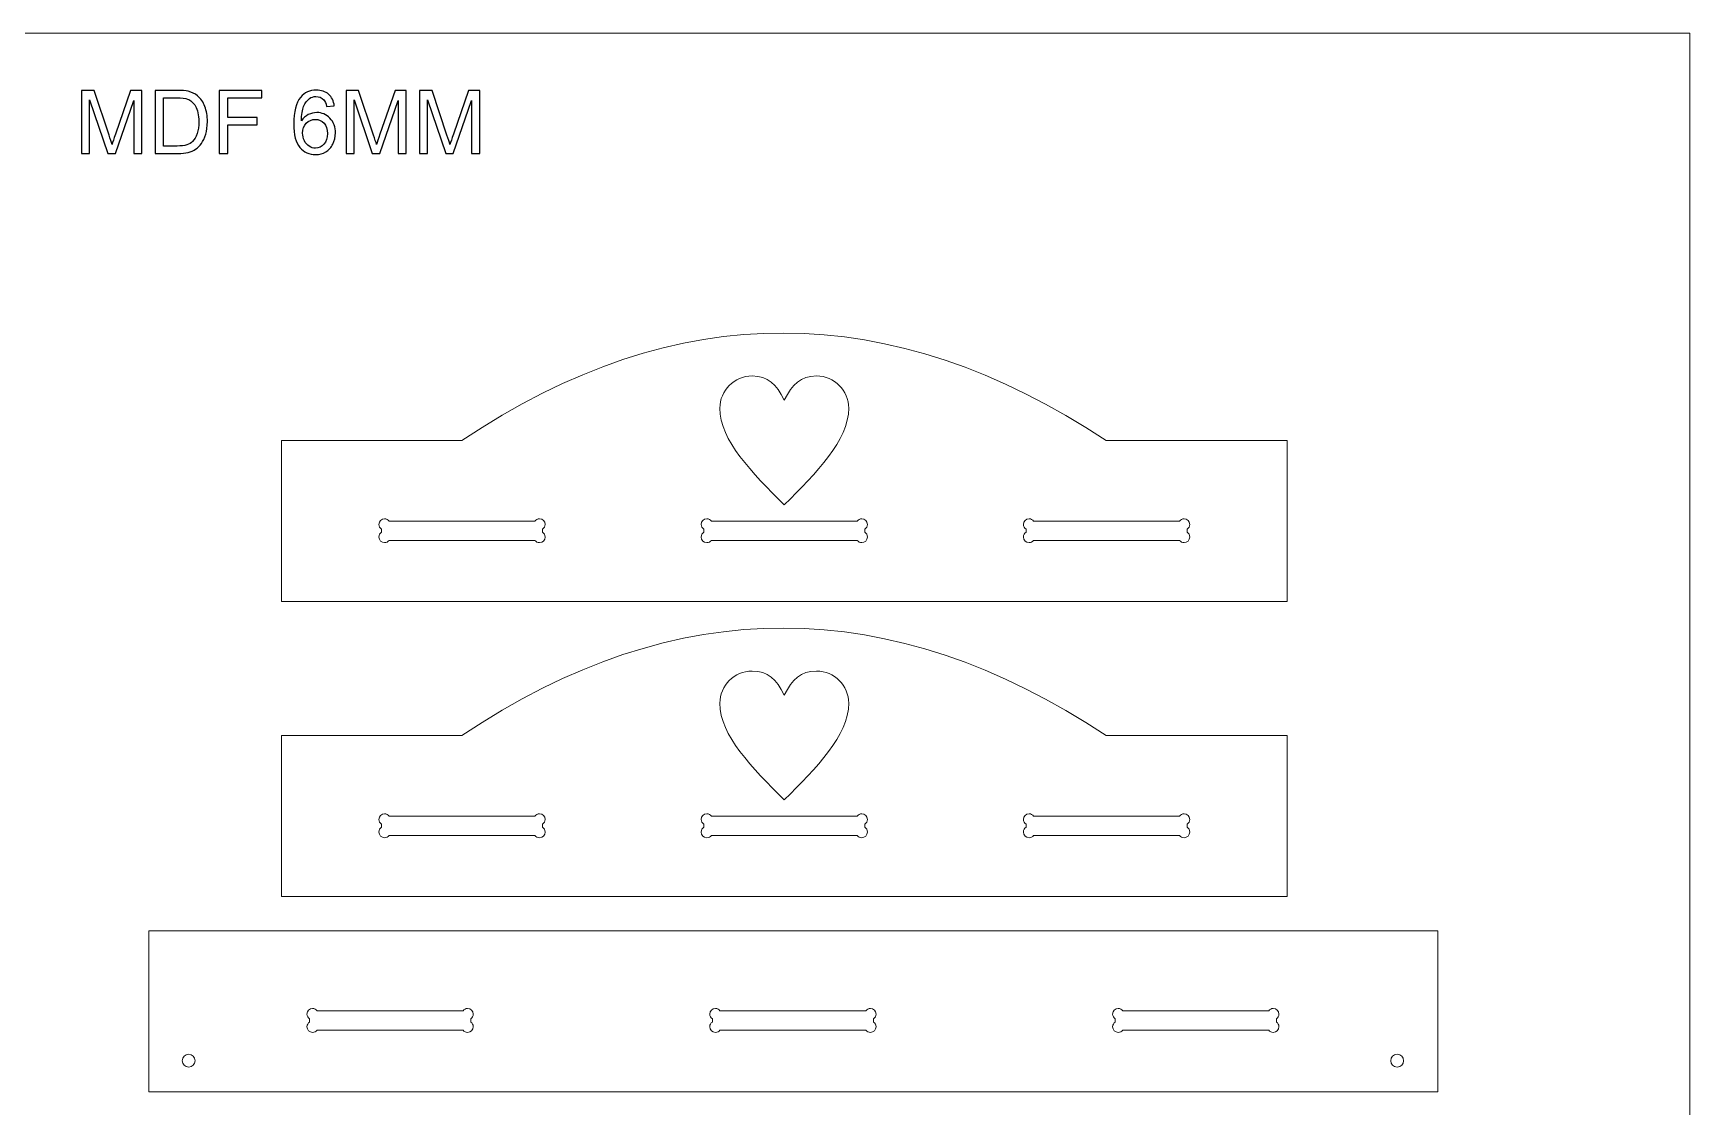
# Model space of a CAD drawing. Header units: centimetres. Extents: x -44 to 44, y -63 to 63.
# Drawn here: x -7.6 to 43.8, y -27.1 to 6.3 of the extents above; entities that cross this region are included whole.
import ezdxf

# ---------------------------------------------------------------- set-up
doc = ezdxf.new("R2010")
doc.units = ezdxf.units.CM
doc.header["$MEASUREMENT"] = 0
doc.layers.add('Layer 1', color=7, linetype='Continuous')

msp = doc.modelspace()

# ---------------------------------------------------------------- linework, layer by layer
at = {"layer": 'Layer 1', "color": 250, "lineweight": 20}
msp.add_lwpolyline([(-43.815, -45.38234), (43.815, -45.38234), (43.815, 6.26432), (-43.815, 6.26432), (-43.815, -45.38234)], close=True, dxfattribs=at)
at = {"layer": 'Layer 1', "color": 250}
for points, knots in [([(-6.09191, 2.52999), (-6.09191, 2.52999), (-6.09191, 4.4885), (-6.09191, 4.4885), (-6.09191, 4.4885), (-6.09191, 4.4885), (-5.70158, 4.4885), (-5.70158, 4.4885), (-5.70158, 4.4885), (-5.70158, 4.4885), (-5.23828, 3.10181), (-5.23828, 3.10181), (-5.23828, 3.10181), (-5.19542, 2.97276), (-5.16395, 2.87609), (-5.1448, 2.8118), (-5.1448, 2.8118), (-5.12246, 2.88293), (-5.0878, 2.98781), (-5.04038, 3.12598), (-5.04038, 3.12598), (-5.04038, 3.12598), (-4.57161, 4.4885), (-4.57161, 4.4885), (-4.57161, 4.4885), (-4.57161, 4.4885), (-4.22277, 4.4885), (-4.22277, 4.4885), (-4.22277, 4.4885), (-4.22277, 4.4885), (-4.22277, 2.52999), (-4.22277, 2.52999), (-4.22277, 2.52999), (-4.22277, 2.52999), (-4.47266, 2.52999), (-4.47266, 2.52999), (-4.47266, 2.52999), (-4.47266, 2.52999), (-4.47266, 4.1693), (-4.47266, 4.1693), (-4.47266, 4.1693), (-4.47266, 4.1693), (-5.04175, 2.52999), (-5.04175, 2.52999), (-5.04175, 2.52999), (-5.04175, 2.52999), (-5.27567, 2.52999), (-5.27567, 2.52999), (-5.27567, 2.52999), (-5.27567, 2.52999), (-5.84202, 4.19712), (-5.84202, 4.19712), (-5.84202, 4.19712), (-5.84202, 4.19712), (-5.84202, 2.52999), (-5.84202, 2.52999), (-5.84202, 2.52999), (-5.84202, 2.52999), (-6.09191, 2.52999), (-6.09191, 2.52999)], [0, 0, 0, 0, 0.0625, 0.0625, 0.0625, 0.0625, 0.125, 0.125, 0.125, 0.125, 0.1875, 0.1875, 0.1875, 0.1875, 0.25, 0.25, 0.25, 0.25, 0.3125, 0.3125, 0.3125, 0.3125, 0.375, 0.375, 0.375, 0.375, 0.4375, 0.4375, 0.4375, 0.4375, 0.5, 0.5, 0.5, 0.5, 0.5625, 0.5625, 0.5625, 0.5625, 0.625, 0.625, 0.625, 0.625, 0.6875, 0.6875, 0.6875, 0.6875, 0.75, 0.75, 0.75, 0.75, 0.8125, 0.8125, 0.8125, 0.8125, 0.875, 0.875, 0.875, 0.875, 1, 1, 1, 1]), ([(-3.80462, 2.52999), (-3.80462, 2.52999), (-3.80462, 4.4885), (-3.80462, 4.4885), (-3.80462, 4.4885), (-3.80462, 4.4885), (-3.1302, 4.4885), (-3.1302, 4.4885), (-3.1302, 4.4885), (-2.9779, 4.4885), (-2.86162, 4.47893), (-2.78136, 4.46023), (-2.78136, 4.46023), (-2.66919, 4.4347), (-2.57343, 4.38773), (-2.49408, 4.32024), (-2.49408, 4.32024), (-2.39103, 4.23269), (-2.31351, 4.12142), (-2.26244, 3.98554), (-2.26244, 3.98554), (-2.21091, 3.84965), (-2.18537, 3.69461), (-2.18537, 3.51996), (-2.18537, 3.51996), (-2.18537, 3.37131), (-2.2027, 3.23952), (-2.23781, 3.12461), (-2.23781, 3.12461), (-2.27247, 3.0097), (-2.3167, 2.9144), (-2.37142, 2.83916), (-2.37142, 2.83916), (-2.42568, 2.76392), (-2.48496, 2.70464), (-2.54972, 2.66177), (-2.54972, 2.66177), (-2.61401, 2.61845), (-2.69199, 2.58562), (-2.78319, 2.56328), (-2.78319, 2.56328), (-2.87484, 2.54093), (-2.97972, 2.52999), (-3.09783, 2.52999), (-3.09783, 2.52999), (-3.09783, 2.52999), (-3.80462, 2.52999), (-3.80462, 2.52999)], [0, 0, 0, 0, 0.07692308, 0.07692308, 0.07692308, 0.07692308, 0.15384615, 0.15384615, 0.15384615, 0.15384615, 0.23076923, 0.23076923, 0.23076923, 0.23076923, 0.30769231, 0.30769231, 0.30769231, 0.30769231, 0.38461538, 0.38461538, 0.38461538, 0.38461538, 0.46153846, 0.46153846, 0.46153846, 0.46153846, 0.53846154, 0.53846154, 0.53846154, 0.53846154, 0.61538462, 0.61538462, 0.61538462, 0.61538462, 0.69230769, 0.69230769, 0.69230769, 0.69230769, 0.76923077, 0.76923077, 0.76923077, 0.76923077, 0.84615385, 0.84615385, 0.84615385, 0.84615385, 1, 1, 1, 1]), ([(-3.54562, 2.76118), (-3.54562, 2.76118), (-3.12747, 2.76118), (-3.12747, 2.76118), (-3.12747, 2.76118), (-2.99842, 2.76118), (-2.89673, 2.77304), (-2.82331, 2.79721), (-2.82331, 2.79721), (-2.7499, 2.82137), (-2.69153, 2.85512), (-2.64776, 2.89889), (-2.64776, 2.89889), (-2.5862, 2.96), (-2.53832, 3.04299), (-2.50412, 3.1465), (-2.50412, 3.1465), (-2.46992, 3.25047), (-2.45259, 3.37587), (-2.45259, 3.52407), (-2.45259, 3.52407), (-2.45259, 3.72881), (-2.48633, 3.88613), (-2.55336, 3.99602), (-2.55336, 3.99602), (-2.62085, 4.10638), (-2.70247, 4.17979), (-2.79869, 4.21718), (-2.79869, 4.21718), (-2.868, 4.24409), (-2.98018, 4.25731), (-3.13385, 4.25731), (-3.13385, 4.25731), (-3.13385, 4.25731), (-3.54562, 4.25731), (-3.54562, 4.25731), (-3.54562, 4.25731), (-3.54562, 4.25731), (-3.54562, 2.76118), (-3.54562, 2.76118)], [0, 0, 0, 0, 0.09090909, 0.09090909, 0.09090909, 0.09090909, 0.18181818, 0.18181818, 0.18181818, 0.18181818, 0.27272727, 0.27272727, 0.27272727, 0.27272727, 0.36363636, 0.36363636, 0.36363636, 0.36363636, 0.45454545, 0.45454545, 0.45454545, 0.45454545, 0.54545455, 0.54545455, 0.54545455, 0.54545455, 0.63636364, 0.63636364, 0.63636364, 0.63636364, 0.72727273, 0.72727273, 0.72727273, 0.72727273, 0.81818182, 0.81818182, 0.81818182, 0.81818182, 1, 1, 1, 1]), ([(-1.81556, 2.52999), (-1.81556, 2.52999), (-1.81556, 4.4885), (-1.81556, 4.4885), (-1.81556, 4.4885), (-1.81556, 4.4885), (-0.49408, 4.4885), (-0.49408, 4.4885), (-0.49408, 4.4885), (-0.49408, 4.4885), (-0.49408, 4.25731), (-0.49408, 4.25731), (-0.49408, 4.25731), (-0.49408, 4.25731), (-1.5561, 4.25731), (-1.5561, 4.25731), (-1.5561, 4.25731), (-1.5561, 4.25731), (-1.5561, 3.65083), (-1.5561, 3.65083), (-1.5561, 3.65083), (-1.5561, 3.65083), (-0.63726, 3.65083), (-0.63726, 3.65083), (-0.63726, 3.65083), (-0.63726, 3.65083), (-0.63726, 3.41964), (-0.63726, 3.41964), (-0.63726, 3.41964), (-0.63726, 3.41964), (-1.5561, 3.41964), (-1.5561, 3.41964), (-1.5561, 3.41964), (-1.5561, 3.41964), (-1.5561, 2.52999), (-1.5561, 2.52999), (-1.5561, 2.52999), (-1.5561, 2.52999), (-1.81556, 2.52999), (-1.81556, 2.52999)], [0, 0, 0, 0, 0.09090909, 0.09090909, 0.09090909, 0.09090909, 0.18181818, 0.18181818, 0.18181818, 0.18181818, 0.27272727, 0.27272727, 0.27272727, 0.27272727, 0.36363636, 0.36363636, 0.36363636, 0.36363636, 0.45454545, 0.45454545, 0.45454545, 0.45454545, 0.54545455, 0.54545455, 0.54545455, 0.54545455, 0.63636364, 0.63636364, 0.63636364, 0.63636364, 0.72727273, 0.72727273, 0.72727273, 0.72727273, 0.81818182, 0.81818182, 0.81818182, 0.81818182, 1, 1, 1, 1]), ([(1.75263, 4.00879), (1.75263, 4.00879), (1.51368, 3.9901), (1.51368, 3.9901), (1.51368, 3.9901), (1.49225, 4.08449), (1.46215, 4.15334), (1.42294, 4.19575), (1.42294, 4.19575), (1.35773, 4.26461), (1.27747, 4.29881), (1.18217, 4.29881), (1.18217, 4.29881), (1.10556, 4.29881), (1.03853, 4.27738), (0.98062, 4.23451), (0.98062, 4.23451), (0.90492, 4.17934), (0.84519, 4.09862), (0.80141, 3.99283), (0.80141, 3.99283), (0.75809, 3.88704), (0.73529, 3.73611), (0.73347, 3.54003), (0.73347, 3.54003), (0.79138, 3.62803), (0.86206, 3.6937), (0.94596, 3.73656), (0.94596, 3.73656), (1.02941, 3.77897), (1.11742, 3.8004), (1.20908, 3.8004), (1.20908, 3.8004), (1.36959, 3.8004), (1.50593, 3.74158), (1.61856, 3.62347), (1.61856, 3.62347), (1.73119, 3.50537), (1.78774, 3.35307), (1.78774, 3.16611), (1.78774, 3.16611), (1.78774, 3.04299), (1.76083, 2.92899), (1.70794, 2.8232), (1.70794, 2.8232), (1.65504, 2.71786), (1.58208, 2.63669), (1.48951, 2.58061), (1.48951, 2.58061), (1.39695, 2.52452), (1.29207, 2.4967), (1.17442, 2.4967), (1.17442, 2.4967), (0.97378, 2.4967), (0.81053, 2.57012), (0.68422, 2.71786), (0.68422, 2.71786), (0.55745, 2.86515), (0.49453, 3.1082), (0.49453, 3.44655), (0.49453, 3.44655), (0.49453, 3.82503), (0.56429, 4.09999), (0.70428, 4.2719), (0.70428, 4.2719), (0.82604, 4.42147), (0.9902, 4.49671), (1.19722, 4.49671), (1.19722, 4.49671), (1.35089, 4.49671), (1.4772, 4.45339), (1.5757, 4.36675), (1.5757, 4.36675), (1.67419, 4.28057), (1.73302, 4.1611), (1.75263, 4.00879)], [0, 0, 0, 0, 0.05, 0.05, 0.05, 0.05, 0.1, 0.1, 0.1, 0.1, 0.15, 0.15, 0.15, 0.15, 0.2, 0.2, 0.2, 0.2, 0.25, 0.25, 0.25, 0.25, 0.3, 0.3, 0.3, 0.3, 0.35, 0.35, 0.35, 0.35, 0.4, 0.4, 0.4, 0.4, 0.45, 0.45, 0.45, 0.45, 0.5, 0.5, 0.5, 0.5, 0.55, 0.55, 0.55, 0.55, 0.6, 0.6, 0.6, 0.6, 0.65, 0.65, 0.65, 0.65, 0.7, 0.7, 0.7, 0.7, 0.75, 0.75, 0.75, 0.75, 0.8, 0.8, 0.8, 0.8, 0.85, 0.85, 0.85, 0.85, 0.9, 0.9, 0.9, 0.9, 1, 1, 1, 1]), ([(2.11606, 2.52999), (2.11606, 2.52999), (2.11606, 4.4885), (2.11606, 4.4885), (2.11606, 4.4885), (2.11606, 4.4885), (2.50639, 4.4885), (2.50639, 4.4885), (2.50639, 4.4885), (2.50639, 4.4885), (2.96969, 3.10181), (2.96969, 3.10181), (2.96969, 3.10181), (3.01255, 2.97276), (3.04402, 2.87609), (3.06317, 2.8118), (3.06317, 2.8118), (3.08551, 2.88293), (3.12017, 2.98781), (3.16759, 3.12598), (3.16759, 3.12598), (3.16759, 3.12598), (3.63636, 4.4885), (3.63636, 4.4885), (3.63636, 4.4885), (3.63636, 4.4885), (3.9852, 4.4885), (3.9852, 4.4885), (3.9852, 4.4885), (3.9852, 4.4885), (3.9852, 2.52999), (3.9852, 2.52999), (3.9852, 2.52999), (3.9852, 2.52999), (3.73531, 2.52999), (3.73531, 2.52999), (3.73531, 2.52999), (3.73531, 2.52999), (3.73531, 4.1693), (3.73531, 4.1693), (3.73531, 4.1693), (3.73531, 4.1693), (3.16622, 2.52999), (3.16622, 2.52999), (3.16622, 2.52999), (3.16622, 2.52999), (2.9323, 2.52999), (2.9323, 2.52999), (2.9323, 2.52999), (2.9323, 2.52999), (2.36595, 4.19712), (2.36595, 4.19712), (2.36595, 4.19712), (2.36595, 4.19712), (2.36595, 2.52999), (2.36595, 2.52999), (2.36595, 2.52999), (2.36595, 2.52999), (2.11606, 2.52999), (2.11606, 2.52999)], [0, 0, 0, 0, 0.0625, 0.0625, 0.0625, 0.0625, 0.125, 0.125, 0.125, 0.125, 0.1875, 0.1875, 0.1875, 0.1875, 0.25, 0.25, 0.25, 0.25, 0.3125, 0.3125, 0.3125, 0.3125, 0.375, 0.375, 0.375, 0.375, 0.4375, 0.4375, 0.4375, 0.4375, 0.5, 0.5, 0.5, 0.5, 0.5625, 0.5625, 0.5625, 0.5625, 0.625, 0.625, 0.625, 0.625, 0.6875, 0.6875, 0.6875, 0.6875, 0.75, 0.75, 0.75, 0.75, 0.8125, 0.8125, 0.8125, 0.8125, 0.875, 0.875, 0.875, 0.875, 1, 1, 1, 1]), ([(4.39514, 2.52999), (4.39514, 2.52999), (4.39514, 4.4885), (4.39514, 4.4885), (4.39514, 4.4885), (4.39514, 4.4885), (4.78547, 4.4885), (4.78547, 4.4885), (4.78547, 4.4885), (4.78547, 4.4885), (5.24877, 3.10181), (5.24877, 3.10181), (5.24877, 3.10181), (5.29163, 2.97276), (5.3231, 2.87609), (5.34225, 2.8118), (5.34225, 2.8118), (5.36459, 2.88293), (5.39925, 2.98781), (5.44667, 3.12598), (5.44667, 3.12598), (5.44667, 3.12598), (5.91544, 4.4885), (5.91544, 4.4885), (5.91544, 4.4885), (5.91544, 4.4885), (6.26428, 4.4885), (6.26428, 4.4885), (6.26428, 4.4885), (6.26428, 4.4885), (6.26428, 2.52999), (6.26428, 2.52999), (6.26428, 2.52999), (6.26428, 2.52999), (6.01439, 2.52999), (6.01439, 2.52999), (6.01439, 2.52999), (6.01439, 2.52999), (6.01439, 4.1693), (6.01439, 4.1693), (6.01439, 4.1693), (6.01439, 4.1693), (5.4453, 2.52999), (5.4453, 2.52999), (5.4453, 2.52999), (5.4453, 2.52999), (5.21138, 2.52999), (5.21138, 2.52999), (5.21138, 2.52999), (5.21138, 2.52999), (4.64503, 4.19712), (4.64503, 4.19712), (4.64503, 4.19712), (4.64503, 4.19712), (4.64503, 2.52999), (4.64503, 2.52999), (4.64503, 2.52999), (4.64503, 2.52999), (4.39514, 2.52999), (4.39514, 2.52999)], [0, 0, 0, 0, 0.0625, 0.0625, 0.0625, 0.0625, 0.125, 0.125, 0.125, 0.125, 0.1875, 0.1875, 0.1875, 0.1875, 0.25, 0.25, 0.25, 0.25, 0.3125, 0.3125, 0.3125, 0.3125, 0.375, 0.375, 0.375, 0.375, 0.4375, 0.4375, 0.4375, 0.4375, 0.5, 0.5, 0.5, 0.5, 0.5625, 0.5625, 0.5625, 0.5625, 0.625, 0.625, 0.625, 0.625, 0.6875, 0.6875, 0.6875, 0.6875, 0.75, 0.75, 0.75, 0.75, 0.8125, 0.8125, 0.8125, 0.8125, 0.875, 0.875, 0.875, 0.875, 1, 1, 1, 1]), ([(0.77086, 3.16474), (0.77086, 3.08175), (0.78864, 3.0024), (0.82376, 2.92671), (0.82376, 2.92671), (0.85887, 2.85101), (0.90812, 2.79356), (0.97104, 2.75389), (0.97104, 2.75389), (1.03443, 2.71421), (1.101, 2.69415), (1.17032, 2.69415), (1.17032, 2.69415), (1.272, 2.69415), (1.3591, 2.73519), (1.43206, 2.81727), (1.43206, 2.81727), (1.50502, 2.89935), (1.5415, 3.01061), (1.5415, 3.15106), (1.5415, 3.15106), (1.5415, 3.28649), (1.50547, 3.39319), (1.43343, 3.47117), (1.43343, 3.47117), (1.36138, 3.54915), (1.27063, 3.58791), (1.1612, 3.58791), (1.1612, 3.58791), (1.05221, 3.58791), (0.9601, 3.54915), (0.8844, 3.47117), (0.8844, 3.47117), (0.80871, 3.39319), (0.77086, 3.29105), (0.77086, 3.16474)], [0, 0, 0, 0, 0.1, 0.1, 0.1, 0.1, 0.2, 0.2, 0.2, 0.2, 0.3, 0.3, 0.3, 0.3, 0.4, 0.4, 0.4, 0.4, 0.5, 0.5, 0.5, 0.5, 0.6, 0.6, 0.6, 0.6, 0.7, 0.7, 0.7, 0.7, 0.8, 0.8, 0.8, 0.8, 1, 1, 1, 1])]:
    msp.add_open_spline(points, degree=3, knots=knots, dxfattribs=at)
at = {"layer": 'Layer 1', "color": 23, "lineweight": 20}
for points, knots in [([(0.11585, -6.37355), (0.11585, -6.37355), (5.71326, -6.37355), (5.71326, -6.37355), (5.71326, -6.37355), (12.37525, -1.89838), (19.03724, -1.95873), (25.69923, -6.37355), (25.69923, -6.37355), (25.69923, -6.37355), (31.31585, -6.37355), (31.31585, -6.37355), (31.31585, -6.37355), (31.31585, -6.37355), (31.31585, -11.37355), (31.31585, -11.37355), (31.31585, -11.37355), (31.31585, -11.37355), (0.11585, -11.37355), (0.11585, -11.37355), (0.11585, -11.37355), (0.11585, -11.37355), (0.11585, -6.37355), (0.11585, -6.37355)], [0, 0, 0, 0, 0.14285714, 0.14285714, 0.14285714, 0.14285714, 0.28571429, 0.28571429, 0.28571429, 0.28571429, 0.42857143, 0.42857143, 0.42857143, 0.42857143, 0.57142857, 0.57142857, 0.57142857, 0.57142857, 0.71428571, 0.71428571, 0.71428571, 0.71428571, 1, 1, 1, 1]), ([(15.71585, -5.12355), (15.96585, -4.62355), (16.21585, -4.37355), (16.71585, -4.37355), (16.71585, -4.37355), (17.26785, -4.37355), (17.71585, -4.82155), (17.71585, -5.37355), (17.71585, -5.37355), (17.71585, -6.37355), (16.71585, -7.37355), (15.71585, -8.37355), (15.71585, -8.37355), (14.71585, -7.37355), (13.71585, -6.37355), (13.71585, -5.37355), (13.71585, -5.37355), (13.71585, -4.82155), (14.16385, -4.37355), (14.71585, -4.37355), (14.71585, -4.37355), (15.21585, -4.37355), (15.46585, -4.62355), (15.71585, -5.12355)], [0, 0, 0, 0, 0.14285714, 0.14285714, 0.14285714, 0.14285714, 0.28571429, 0.28571429, 0.28571429, 0.28571429, 0.42857143, 0.42857143, 0.42857143, 0.42857143, 0.57142857, 0.57142857, 0.57142857, 0.57142857, 0.71428571, 0.71428571, 0.71428571, 0.71428571, 1, 1, 1, 1]), ([(3.21585, -9.12426), (3.21585, -9.12426), (3.21585, -9.22284), (3.21585, -9.22284), (3.21585, -9.22284), (3.16789, -9.25406), (3.13617, -9.30813), (3.13617, -9.36961), (3.13617, -9.36961), (3.13617, -9.46626), (3.21453, -9.54461), (3.31117, -9.54461), (3.31117, -9.54461), (3.3689, -9.54461), (3.42009, -9.51666), (3.45196, -9.47355), (3.45196, -9.47355), (3.45196, -9.47355), (7.97974, -9.47355), (7.97974, -9.47355), (7.97974, -9.47355), (8.01161, -9.51666), (8.0628, -9.54461), (8.12053, -9.54461), (8.12053, -9.54461), (8.21717, -9.54461), (8.29553, -9.46626), (8.29553, -9.36961), (8.29553, -9.36961), (8.29553, -9.30813), (8.26381, -9.25406), (8.21585, -9.22284), (8.21585, -9.22284), (8.21585, -9.22284), (8.21585, -9.12426), (8.21585, -9.12426), (8.21585, -9.12426), (8.26381, -9.09304), (8.29553, -9.03897), (8.29553, -8.97749), (8.29553, -8.97749), (8.29553, -8.88084), (8.21717, -8.80249), (8.12053, -8.80249), (8.12053, -8.80249), (8.0628, -8.80249), (8.01161, -8.83044), (7.97974, -8.87355), (7.97974, -8.87355), (7.97974, -8.87355), (3.45196, -8.87355), (3.45196, -8.87355), (3.45196, -8.87355), (3.42009, -8.83044), (3.3689, -8.80249), (3.31117, -8.80249), (3.31117, -8.80249), (3.21453, -8.80249), (3.13617, -8.88084), (3.13617, -8.97749), (3.13617, -8.97749), (3.13617, -9.03897), (3.16789, -9.09304), (3.21585, -9.12426)], [0, 0, 0, 0, 0.05882353, 0.05882353, 0.05882353, 0.05882353, 0.11764706, 0.11764706, 0.11764706, 0.11764706, 0.17647059, 0.17647059, 0.17647059, 0.17647059, 0.23529412, 0.23529412, 0.23529412, 0.23529412, 0.29411765, 0.29411765, 0.29411765, 0.29411765, 0.35294118, 0.35294118, 0.35294118, 0.35294118, 0.41176471, 0.41176471, 0.41176471, 0.41176471, 0.47058824, 0.47058824, 0.47058824, 0.47058824, 0.52941176, 0.52941176, 0.52941176, 0.52941176, 0.58823529, 0.58823529, 0.58823529, 0.58823529, 0.64705882, 0.64705882, 0.64705882, 0.64705882, 0.70588235, 0.70588235, 0.70588235, 0.70588235, 0.76470588, 0.76470588, 0.76470588, 0.76470588, 0.82352941, 0.82352941, 0.82352941, 0.82352941, 0.88235294, 0.88235294, 0.88235294, 0.88235294, 1, 1, 1, 1]), ([(13.21585, -9.12426), (13.21585, -9.12426), (13.21585, -9.22284), (13.21585, -9.22284), (13.21585, -9.22284), (13.16789, -9.25406), (13.13617, -9.30813), (13.13617, -9.36961), (13.13617, -9.36961), (13.13617, -9.46626), (13.21453, -9.54461), (13.31117, -9.54461), (13.31117, -9.54461), (13.3689, -9.54461), (13.42009, -9.51666), (13.45196, -9.47355), (13.45196, -9.47355), (13.45196, -9.47355), (17.97974, -9.47355), (17.97974, -9.47355), (17.97974, -9.47355), (18.01161, -9.51666), (18.0628, -9.54461), (18.12053, -9.54461), (18.12053, -9.54461), (18.21717, -9.54461), (18.29553, -9.46626), (18.29553, -9.36961), (18.29553, -9.36961), (18.29553, -9.30813), (18.26381, -9.25406), (18.21585, -9.22284), (18.21585, -9.22284), (18.21585, -9.22284), (18.21585, -9.12426), (18.21585, -9.12426), (18.21585, -9.12426), (18.26381, -9.09304), (18.29553, -9.03897), (18.29553, -8.97749), (18.29553, -8.97749), (18.29553, -8.88084), (18.21717, -8.80249), (18.12053, -8.80249), (18.12053, -8.80249), (18.0628, -8.80249), (18.01161, -8.83044), (17.97974, -8.87355), (17.97974, -8.87355), (17.97974, -8.87355), (13.45196, -8.87355), (13.45196, -8.87355), (13.45196, -8.87355), (13.42009, -8.83044), (13.3689, -8.80249), (13.31117, -8.80249), (13.31117, -8.80249), (13.21453, -8.80249), (13.13617, -8.88084), (13.13617, -8.97749), (13.13617, -8.97749), (13.13617, -9.03897), (13.16789, -9.09304), (13.21585, -9.12426)], [0, 0, 0, 0, 0.05882353, 0.05882353, 0.05882353, 0.05882353, 0.11764706, 0.11764706, 0.11764706, 0.11764706, 0.17647059, 0.17647059, 0.17647059, 0.17647059, 0.23529412, 0.23529412, 0.23529412, 0.23529412, 0.29411765, 0.29411765, 0.29411765, 0.29411765, 0.35294118, 0.35294118, 0.35294118, 0.35294118, 0.41176471, 0.41176471, 0.41176471, 0.41176471, 0.47058824, 0.47058824, 0.47058824, 0.47058824, 0.52941176, 0.52941176, 0.52941176, 0.52941176, 0.58823529, 0.58823529, 0.58823529, 0.58823529, 0.64705882, 0.64705882, 0.64705882, 0.64705882, 0.70588235, 0.70588235, 0.70588235, 0.70588235, 0.76470588, 0.76470588, 0.76470588, 0.76470588, 0.82352941, 0.82352941, 0.82352941, 0.82352941, 0.88235294, 0.88235294, 0.88235294, 0.88235294, 1, 1, 1, 1]), ([(23.21585, -9.12426), (23.21585, -9.12426), (23.21585, -9.22284), (23.21585, -9.22284), (23.21585, -9.22284), (23.16789, -9.25406), (23.13617, -9.30813), (23.13617, -9.36961), (23.13617, -9.36961), (23.13617, -9.46626), (23.21453, -9.54461), (23.31117, -9.54461), (23.31117, -9.54461), (23.3689, -9.54461), (23.42009, -9.51666), (23.45196, -9.47355), (23.45196, -9.47355), (23.45196, -9.47355), (27.97974, -9.47355), (27.97974, -9.47355), (27.97974, -9.47355), (28.01161, -9.51666), (28.0628, -9.54461), (28.12053, -9.54461), (28.12053, -9.54461), (28.21717, -9.54461), (28.29553, -9.46626), (28.29553, -9.36961), (28.29553, -9.36961), (28.29553, -9.30813), (28.26381, -9.25406), (28.21585, -9.22284), (28.21585, -9.22284), (28.21585, -9.22284), (28.21585, -9.12426), (28.21585, -9.12426), (28.21585, -9.12426), (28.26381, -9.09304), (28.29553, -9.03897), (28.29553, -8.97749), (28.29553, -8.97749), (28.29553, -8.88084), (28.21717, -8.80249), (28.12053, -8.80249), (28.12053, -8.80249), (28.0628, -8.80249), (28.01161, -8.83044), (27.97974, -8.87355), (27.97974, -8.87355), (27.97974, -8.87355), (23.45196, -8.87355), (23.45196, -8.87355), (23.45196, -8.87355), (23.42009, -8.83044), (23.3689, -8.80249), (23.31117, -8.80249), (23.31117, -8.80249), (23.21453, -8.80249), (23.13617, -8.88084), (23.13617, -8.97749), (23.13617, -8.97749), (23.13617, -9.03897), (23.16789, -9.09304), (23.21585, -9.12426)], [0, 0, 0, 0, 0.05882353, 0.05882353, 0.05882353, 0.05882353, 0.11764706, 0.11764706, 0.11764706, 0.11764706, 0.17647059, 0.17647059, 0.17647059, 0.17647059, 0.23529412, 0.23529412, 0.23529412, 0.23529412, 0.29411765, 0.29411765, 0.29411765, 0.29411765, 0.35294118, 0.35294118, 0.35294118, 0.35294118, 0.41176471, 0.41176471, 0.41176471, 0.41176471, 0.47058824, 0.47058824, 0.47058824, 0.47058824, 0.52941176, 0.52941176, 0.52941176, 0.52941176, 0.58823529, 0.58823529, 0.58823529, 0.58823529, 0.64705882, 0.64705882, 0.64705882, 0.64705882, 0.70588235, 0.70588235, 0.70588235, 0.70588235, 0.76470588, 0.76470588, 0.76470588, 0.76470588, 0.82352941, 0.82352941, 0.82352941, 0.82352941, 0.88235294, 0.88235294, 0.88235294, 0.88235294, 1, 1, 1, 1]), ([(0.11585, -15.52751), (0.11585, -15.52751), (5.71326, -15.52751), (5.71326, -15.52751), (5.71326, -15.52751), (12.37525, -11.05234), (19.03724, -11.11269), (25.69923, -15.52751), (25.69923, -15.52751), (25.69923, -15.52751), (31.31585, -15.52751), (31.31585, -15.52751), (31.31585, -15.52751), (31.31585, -15.52751), (31.31585, -20.52751), (31.31585, -20.52751), (31.31585, -20.52751), (31.31585, -20.52751), (0.11585, -20.52751), (0.11585, -20.52751), (0.11585, -20.52751), (0.11585, -20.52751), (0.11585, -15.52751), (0.11585, -15.52751)], [0, 0, 0, 0, 0.14285714, 0.14285714, 0.14285714, 0.14285714, 0.28571429, 0.28571429, 0.28571429, 0.28571429, 0.42857143, 0.42857143, 0.42857143, 0.42857143, 0.57142857, 0.57142857, 0.57142857, 0.57142857, 0.71428571, 0.71428571, 0.71428571, 0.71428571, 1, 1, 1, 1]), ([(15.71585, -14.27751), (15.96585, -13.77751), (16.21585, -13.52751), (16.71585, -13.52751), (16.71585, -13.52751), (17.26785, -13.52751), (17.71585, -13.97551), (17.71585, -14.52751), (17.71585, -14.52751), (17.71585, -15.52751), (16.71585, -16.52751), (15.71585, -17.52751), (15.71585, -17.52751), (14.71585, -16.52751), (13.71585, -15.52751), (13.71585, -14.52751), (13.71585, -14.52751), (13.71585, -13.97551), (14.16385, -13.52751), (14.71585, -13.52751), (14.71585, -13.52751), (15.21585, -13.52751), (15.46585, -13.77751), (15.71585, -14.27751)], [0, 0, 0, 0, 0.14285714, 0.14285714, 0.14285714, 0.14285714, 0.28571429, 0.28571429, 0.28571429, 0.28571429, 0.42857143, 0.42857143, 0.42857143, 0.42857143, 0.57142857, 0.57142857, 0.57142857, 0.57142857, 0.71428571, 0.71428571, 0.71428571, 0.71428571, 1, 1, 1, 1]), ([(3.21585, -18.27822), (3.21585, -18.27822), (3.21585, -18.3768), (3.21585, -18.3768), (3.21585, -18.3768), (3.16789, -18.40802), (3.13617, -18.46209), (3.13617, -18.52357), (3.13617, -18.52357), (3.13617, -18.62022), (3.21453, -18.69857), (3.31117, -18.69857), (3.31117, -18.69857), (3.3689, -18.69857), (3.42009, -18.67062), (3.45196, -18.62751), (3.45196, -18.62751), (3.45196, -18.62751), (7.97974, -18.62751), (7.97974, -18.62751), (7.97974, -18.62751), (8.01161, -18.67062), (8.0628, -18.69857), (8.12053, -18.69857), (8.12053, -18.69857), (8.21717, -18.69857), (8.29553, -18.62022), (8.29553, -18.52357), (8.29553, -18.52357), (8.29553, -18.46209), (8.26381, -18.40802), (8.21585, -18.3768), (8.21585, -18.3768), (8.21585, -18.3768), (8.21585, -18.27822), (8.21585, -18.27822), (8.21585, -18.27822), (8.26381, -18.247), (8.29553, -18.19293), (8.29553, -18.13145), (8.29553, -18.13145), (8.29553, -18.0348), (8.21717, -17.95645), (8.12053, -17.95645), (8.12053, -17.95645), (8.0628, -17.95645), (8.01161, -17.9844), (7.97974, -18.02751), (7.97974, -18.02751), (7.97974, -18.02751), (3.45196, -18.02751), (3.45196, -18.02751), (3.45196, -18.02751), (3.42009, -17.9844), (3.3689, -17.95645), (3.31117, -17.95645), (3.31117, -17.95645), (3.21453, -17.95645), (3.13617, -18.0348), (3.13617, -18.13145), (3.13617, -18.13145), (3.13617, -18.19293), (3.16789, -18.247), (3.21585, -18.27822)], [0, 0, 0, 0, 0.05882353, 0.05882353, 0.05882353, 0.05882353, 0.11764706, 0.11764706, 0.11764706, 0.11764706, 0.17647059, 0.17647059, 0.17647059, 0.17647059, 0.23529412, 0.23529412, 0.23529412, 0.23529412, 0.29411765, 0.29411765, 0.29411765, 0.29411765, 0.35294118, 0.35294118, 0.35294118, 0.35294118, 0.41176471, 0.41176471, 0.41176471, 0.41176471, 0.47058824, 0.47058824, 0.47058824, 0.47058824, 0.52941176, 0.52941176, 0.52941176, 0.52941176, 0.58823529, 0.58823529, 0.58823529, 0.58823529, 0.64705882, 0.64705882, 0.64705882, 0.64705882, 0.70588235, 0.70588235, 0.70588235, 0.70588235, 0.76470588, 0.76470588, 0.76470588, 0.76470588, 0.82352941, 0.82352941, 0.82352941, 0.82352941, 0.88235294, 0.88235294, 0.88235294, 0.88235294, 1, 1, 1, 1]), ([(13.21585, -18.27822), (13.21585, -18.27822), (13.21585, -18.3768), (13.21585, -18.3768), (13.21585, -18.3768), (13.16789, -18.40802), (13.13617, -18.46209), (13.13617, -18.52357), (13.13617, -18.52357), (13.13617, -18.62022), (13.21453, -18.69857), (13.31117, -18.69857), (13.31117, -18.69857), (13.3689, -18.69857), (13.42009, -18.67062), (13.45196, -18.62751), (13.45196, -18.62751), (13.45196, -18.62751), (17.97974, -18.62751), (17.97974, -18.62751), (17.97974, -18.62751), (18.01161, -18.67062), (18.0628, -18.69857), (18.12053, -18.69857), (18.12053, -18.69857), (18.21717, -18.69857), (18.29553, -18.62022), (18.29553, -18.52357), (18.29553, -18.52357), (18.29553, -18.46209), (18.26381, -18.40802), (18.21585, -18.3768), (18.21585, -18.3768), (18.21585, -18.3768), (18.21585, -18.27822), (18.21585, -18.27822), (18.21585, -18.27822), (18.26381, -18.247), (18.29553, -18.19293), (18.29553, -18.13145), (18.29553, -18.13145), (18.29553, -18.0348), (18.21717, -17.95645), (18.12053, -17.95645), (18.12053, -17.95645), (18.0628, -17.95645), (18.01161, -17.9844), (17.97974, -18.02751), (17.97974, -18.02751), (17.97974, -18.02751), (13.45196, -18.02751), (13.45196, -18.02751), (13.45196, -18.02751), (13.42009, -17.9844), (13.3689, -17.95645), (13.31117, -17.95645), (13.31117, -17.95645), (13.21453, -17.95645), (13.13617, -18.0348), (13.13617, -18.13145), (13.13617, -18.13145), (13.13617, -18.19293), (13.16789, -18.247), (13.21585, -18.27822)], [0, 0, 0, 0, 0.05882353, 0.05882353, 0.05882353, 0.05882353, 0.11764706, 0.11764706, 0.11764706, 0.11764706, 0.17647059, 0.17647059, 0.17647059, 0.17647059, 0.23529412, 0.23529412, 0.23529412, 0.23529412, 0.29411765, 0.29411765, 0.29411765, 0.29411765, 0.35294118, 0.35294118, 0.35294118, 0.35294118, 0.41176471, 0.41176471, 0.41176471, 0.41176471, 0.47058824, 0.47058824, 0.47058824, 0.47058824, 0.52941176, 0.52941176, 0.52941176, 0.52941176, 0.58823529, 0.58823529, 0.58823529, 0.58823529, 0.64705882, 0.64705882, 0.64705882, 0.64705882, 0.70588235, 0.70588235, 0.70588235, 0.70588235, 0.76470588, 0.76470588, 0.76470588, 0.76470588, 0.82352941, 0.82352941, 0.82352941, 0.82352941, 0.88235294, 0.88235294, 0.88235294, 0.88235294, 1, 1, 1, 1]), ([(23.21585, -18.27822), (23.21585, -18.27822), (23.21585, -18.3768), (23.21585, -18.3768), (23.21585, -18.3768), (23.16789, -18.40802), (23.13617, -18.46209), (23.13617, -18.52357), (23.13617, -18.52357), (23.13617, -18.62022), (23.21453, -18.69857), (23.31117, -18.69857), (23.31117, -18.69857), (23.3689, -18.69857), (23.42009, -18.67062), (23.45196, -18.62751), (23.45196, -18.62751), (23.45196, -18.62751), (27.97974, -18.62751), (27.97974, -18.62751), (27.97974, -18.62751), (28.01161, -18.67062), (28.0628, -18.69857), (28.12053, -18.69857), (28.12053, -18.69857), (28.21717, -18.69857), (28.29553, -18.62022), (28.29553, -18.52357), (28.29553, -18.52357), (28.29553, -18.46209), (28.26381, -18.40802), (28.21585, -18.3768), (28.21585, -18.3768), (28.21585, -18.3768), (28.21585, -18.27822), (28.21585, -18.27822), (28.21585, -18.27822), (28.26381, -18.247), (28.29553, -18.19293), (28.29553, -18.13145), (28.29553, -18.13145), (28.29553, -18.0348), (28.21717, -17.95645), (28.12053, -17.95645), (28.12053, -17.95645), (28.0628, -17.95645), (28.01161, -17.9844), (27.97974, -18.02751), (27.97974, -18.02751), (27.97974, -18.02751), (23.45196, -18.02751), (23.45196, -18.02751), (23.45196, -18.02751), (23.42009, -17.9844), (23.3689, -17.95645), (23.31117, -17.95645), (23.31117, -17.95645), (23.21453, -17.95645), (23.13617, -18.0348), (23.13617, -18.13145), (23.13617, -18.13145), (23.13617, -18.19293), (23.16789, -18.247), (23.21585, -18.27822)], [0, 0, 0, 0, 0.05882353, 0.05882353, 0.05882353, 0.05882353, 0.11764706, 0.11764706, 0.11764706, 0.11764706, 0.17647059, 0.17647059, 0.17647059, 0.17647059, 0.23529412, 0.23529412, 0.23529412, 0.23529412, 0.29411765, 0.29411765, 0.29411765, 0.29411765, 0.35294118, 0.35294118, 0.35294118, 0.35294118, 0.41176471, 0.41176471, 0.41176471, 0.41176471, 0.47058824, 0.47058824, 0.47058824, 0.47058824, 0.52941176, 0.52941176, 0.52941176, 0.52941176, 0.58823529, 0.58823529, 0.58823529, 0.58823529, 0.64705882, 0.64705882, 0.64705882, 0.64705882, 0.70588235, 0.70588235, 0.70588235, 0.70588235, 0.76470588, 0.76470588, 0.76470588, 0.76470588, 0.82352941, 0.82352941, 0.82352941, 0.82352941, 0.88235294, 0.88235294, 0.88235294, 0.88235294, 1, 1, 1, 1]), ([(-4.0029, -21.5871), (-4.0029, -21.5871), (35.9971, -21.5871), (35.9971, -21.5871), (35.9971, -21.5871), (35.9971, -21.5871), (35.9971, -26.5871), (35.9971, -26.5871), (35.9971, -26.5871), (35.9971, -26.5871), (-4.0029, -26.5871), (-4.0029, -26.5871), (-4.0029, -26.5871), (-4.0029, -26.5871), (-4.0029, -21.5871), (-4.0029, -21.5871)], [0, 0, 0, 0, 0.2, 0.2, 0.2, 0.2, 0.4, 0.4, 0.4, 0.4, 0.6, 0.6, 0.6, 0.6, 1, 1, 1, 1]), ([(5.98387, -24.31962), (5.98387, -24.31962), (5.98387, -24.4182), (5.98387, -24.4182), (5.98387, -24.4182), (6.03183, -24.44942), (6.06355, -24.50349), (6.06355, -24.56497), (6.06355, -24.56497), (6.06355, -24.66162), (5.98519, -24.73997), (5.88855, -24.73997), (5.88855, -24.73997), (5.83082, -24.73997), (5.77963, -24.71202), (5.74776, -24.66891), (5.74776, -24.66891), (5.74776, -24.66891), (1.21998, -24.66891), (1.21998, -24.66891), (1.21998, -24.66891), (1.18811, -24.71202), (1.13692, -24.73997), (1.07919, -24.73997), (1.07919, -24.73997), (0.98255, -24.73997), (0.90419, -24.66162), (0.90419, -24.56497), (0.90419, -24.56497), (0.90419, -24.50349), (0.93591, -24.44942), (0.98387, -24.4182), (0.98387, -24.4182), (0.98387, -24.4182), (0.98387, -24.31962), (0.98387, -24.31962), (0.98387, -24.31962), (0.93591, -24.2884), (0.90419, -24.23433), (0.90419, -24.17285), (0.90419, -24.17285), (0.90419, -24.0762), (0.98255, -23.99785), (1.07919, -23.99785), (1.07919, -23.99785), (1.13692, -23.99785), (1.18811, -24.0258), (1.21998, -24.06891), (1.21998, -24.06891), (1.21998, -24.06891), (5.74776, -24.06891), (5.74776, -24.06891), (5.74776, -24.06891), (5.77963, -24.0258), (5.83082, -23.99785), (5.88855, -23.99785), (5.88855, -23.99785), (5.98519, -23.99785), (6.06355, -24.0762), (6.06355, -24.17285), (6.06355, -24.17285), (6.06355, -24.23433), (6.03183, -24.2884), (5.98387, -24.31962)], [0, 0, 0, 0, 0.05882353, 0.05882353, 0.05882353, 0.05882353, 0.11764706, 0.11764706, 0.11764706, 0.11764706, 0.17647059, 0.17647059, 0.17647059, 0.17647059, 0.23529412, 0.23529412, 0.23529412, 0.23529412, 0.29411765, 0.29411765, 0.29411765, 0.29411765, 0.35294118, 0.35294118, 0.35294118, 0.35294118, 0.41176471, 0.41176471, 0.41176471, 0.41176471, 0.47058824, 0.47058824, 0.47058824, 0.47058824, 0.52941176, 0.52941176, 0.52941176, 0.52941176, 0.58823529, 0.58823529, 0.58823529, 0.58823529, 0.64705882, 0.64705882, 0.64705882, 0.64705882, 0.70588235, 0.70588235, 0.70588235, 0.70588235, 0.76470588, 0.76470588, 0.76470588, 0.76470588, 0.82352941, 0.82352941, 0.82352941, 0.82352941, 0.88235294, 0.88235294, 0.88235294, 0.88235294, 1, 1, 1, 1]), ([(18.48387, -24.31962), (18.48387, -24.31962), (18.48387, -24.4182), (18.48387, -24.4182), (18.48387, -24.4182), (18.53183, -24.44942), (18.56355, -24.50349), (18.56355, -24.56497), (18.56355, -24.56497), (18.56355, -24.66162), (18.48519, -24.73997), (18.38855, -24.73997), (18.38855, -24.73997), (18.33082, -24.73997), (18.27963, -24.71202), (18.24776, -24.66891), (18.24776, -24.66891), (18.24776, -24.66891), (13.71998, -24.66891), (13.71998, -24.66891), (13.71998, -24.66891), (13.68811, -24.71202), (13.63692, -24.73997), (13.57919, -24.73997), (13.57919, -24.73997), (13.48255, -24.73997), (13.40419, -24.66162), (13.40419, -24.56497), (13.40419, -24.56497), (13.40419, -24.50349), (13.43591, -24.44942), (13.48387, -24.4182), (13.48387, -24.4182), (13.48387, -24.4182), (13.48387, -24.31962), (13.48387, -24.31962), (13.48387, -24.31962), (13.43591, -24.2884), (13.40419, -24.23433), (13.40419, -24.17285), (13.40419, -24.17285), (13.40419, -24.0762), (13.48255, -23.99785), (13.57919, -23.99785), (13.57919, -23.99785), (13.63692, -23.99785), (13.68811, -24.0258), (13.71998, -24.06891), (13.71998, -24.06891), (13.71998, -24.06891), (18.24776, -24.06891), (18.24776, -24.06891), (18.24776, -24.06891), (18.27963, -24.0258), (18.33082, -23.99785), (18.38855, -23.99785), (18.38855, -23.99785), (18.48519, -23.99785), (18.56355, -24.0762), (18.56355, -24.17285), (18.56355, -24.17285), (18.56355, -24.23433), (18.53183, -24.2884), (18.48387, -24.31962)], [0, 0, 0, 0, 0.05882353, 0.05882353, 0.05882353, 0.05882353, 0.11764706, 0.11764706, 0.11764706, 0.11764706, 0.17647059, 0.17647059, 0.17647059, 0.17647059, 0.23529412, 0.23529412, 0.23529412, 0.23529412, 0.29411765, 0.29411765, 0.29411765, 0.29411765, 0.35294118, 0.35294118, 0.35294118, 0.35294118, 0.41176471, 0.41176471, 0.41176471, 0.41176471, 0.47058824, 0.47058824, 0.47058824, 0.47058824, 0.52941176, 0.52941176, 0.52941176, 0.52941176, 0.58823529, 0.58823529, 0.58823529, 0.58823529, 0.64705882, 0.64705882, 0.64705882, 0.64705882, 0.70588235, 0.70588235, 0.70588235, 0.70588235, 0.76470588, 0.76470588, 0.76470588, 0.76470588, 0.82352941, 0.82352941, 0.82352941, 0.82352941, 0.88235294, 0.88235294, 0.88235294, 0.88235294, 1, 1, 1, 1]), ([(30.98387, -24.31962), (30.98387, -24.31962), (30.98387, -24.4182), (30.98387, -24.4182), (30.98387, -24.4182), (31.03183, -24.44942), (31.06355, -24.50349), (31.06355, -24.56497), (31.06355, -24.56497), (31.06355, -24.66162), (30.98519, -24.73997), (30.88855, -24.73997), (30.88855, -24.73997), (30.83082, -24.73997), (30.77963, -24.71202), (30.74776, -24.66891), (30.74776, -24.66891), (30.74776, -24.66891), (26.21998, -24.66891), (26.21998, -24.66891), (26.21998, -24.66891), (26.18811, -24.71202), (26.13692, -24.73997), (26.07919, -24.73997), (26.07919, -24.73997), (25.98255, -24.73997), (25.90419, -24.66162), (25.90419, -24.56497), (25.90419, -24.56497), (25.90419, -24.50349), (25.93591, -24.44942), (25.98387, -24.4182), (25.98387, -24.4182), (25.98387, -24.4182), (25.98387, -24.31962), (25.98387, -24.31962), (25.98387, -24.31962), (25.93591, -24.2884), (25.90419, -24.23433), (25.90419, -24.17285), (25.90419, -24.17285), (25.90419, -24.0762), (25.98255, -23.99785), (26.07919, -23.99785), (26.07919, -23.99785), (26.13692, -23.99785), (26.18811, -24.0258), (26.21998, -24.06891), (26.21998, -24.06891), (26.21998, -24.06891), (30.74776, -24.06891), (30.74776, -24.06891), (30.74776, -24.06891), (30.77963, -24.0258), (30.83082, -23.99785), (30.88855, -23.99785), (30.88855, -23.99785), (30.98519, -23.99785), (31.06355, -24.0762), (31.06355, -24.17285), (31.06355, -24.17285), (31.06355, -24.23433), (31.03183, -24.2884), (30.98387, -24.31962)], [0, 0, 0, 0, 0.05882353, 0.05882353, 0.05882353, 0.05882353, 0.11764706, 0.11764706, 0.11764706, 0.11764706, 0.17647059, 0.17647059, 0.17647059, 0.17647059, 0.23529412, 0.23529412, 0.23529412, 0.23529412, 0.29411765, 0.29411765, 0.29411765, 0.29411765, 0.35294118, 0.35294118, 0.35294118, 0.35294118, 0.41176471, 0.41176471, 0.41176471, 0.41176471, 0.47058824, 0.47058824, 0.47058824, 0.47058824, 0.52941176, 0.52941176, 0.52941176, 0.52941176, 0.58823529, 0.58823529, 0.58823529, 0.58823529, 0.64705882, 0.64705882, 0.64705882, 0.64705882, 0.70588235, 0.70588235, 0.70588235, 0.70588235, 0.76470588, 0.76470588, 0.76470588, 0.76470588, 0.82352941, 0.82352941, 0.82352941, 0.82352941, 0.88235294, 0.88235294, 0.88235294, 0.88235294, 1, 1, 1, 1]), ([(-2.76511, -25.81891), (-2.65466, -25.81891), (-2.56511, -25.72936), (-2.56511, -25.61891), (-2.56511, -25.61891), (-2.56511, -25.50846), (-2.65466, -25.41891), (-2.76511, -25.41891), (-2.76511, -25.41891), (-2.87556, -25.41891), (-2.96511, -25.50846), (-2.96511, -25.61891), (-2.96511, -25.61891), (-2.96511, -25.72936), (-2.87556, -25.81891), (-2.76511, -25.81891)], [0, 0, 0, 0, 0.2, 0.2, 0.2, 0.2, 0.4, 0.4, 0.4, 0.4, 0.6, 0.6, 0.6, 0.6, 1, 1, 1, 1]), ([(34.73285, -25.81891), (34.6224, -25.81891), (34.53285, -25.72936), (34.53285, -25.61891), (34.53285, -25.61891), (34.53285, -25.50846), (34.6224, -25.41891), (34.73285, -25.41891), (34.73285, -25.41891), (34.8433, -25.41891), (34.93285, -25.50846), (34.93285, -25.61891), (34.93285, -25.61891), (34.93285, -25.72936), (34.8433, -25.81891), (34.73285, -25.81891)], [0, 0, 0, 0, 0.2, 0.2, 0.2, 0.2, 0.4, 0.4, 0.4, 0.4, 0.6, 0.6, 0.6, 0.6, 1, 1, 1, 1])]:
    msp.add_open_spline(points, degree=3, knots=knots, dxfattribs=at)

doc.saveas('drawing.dxf')
